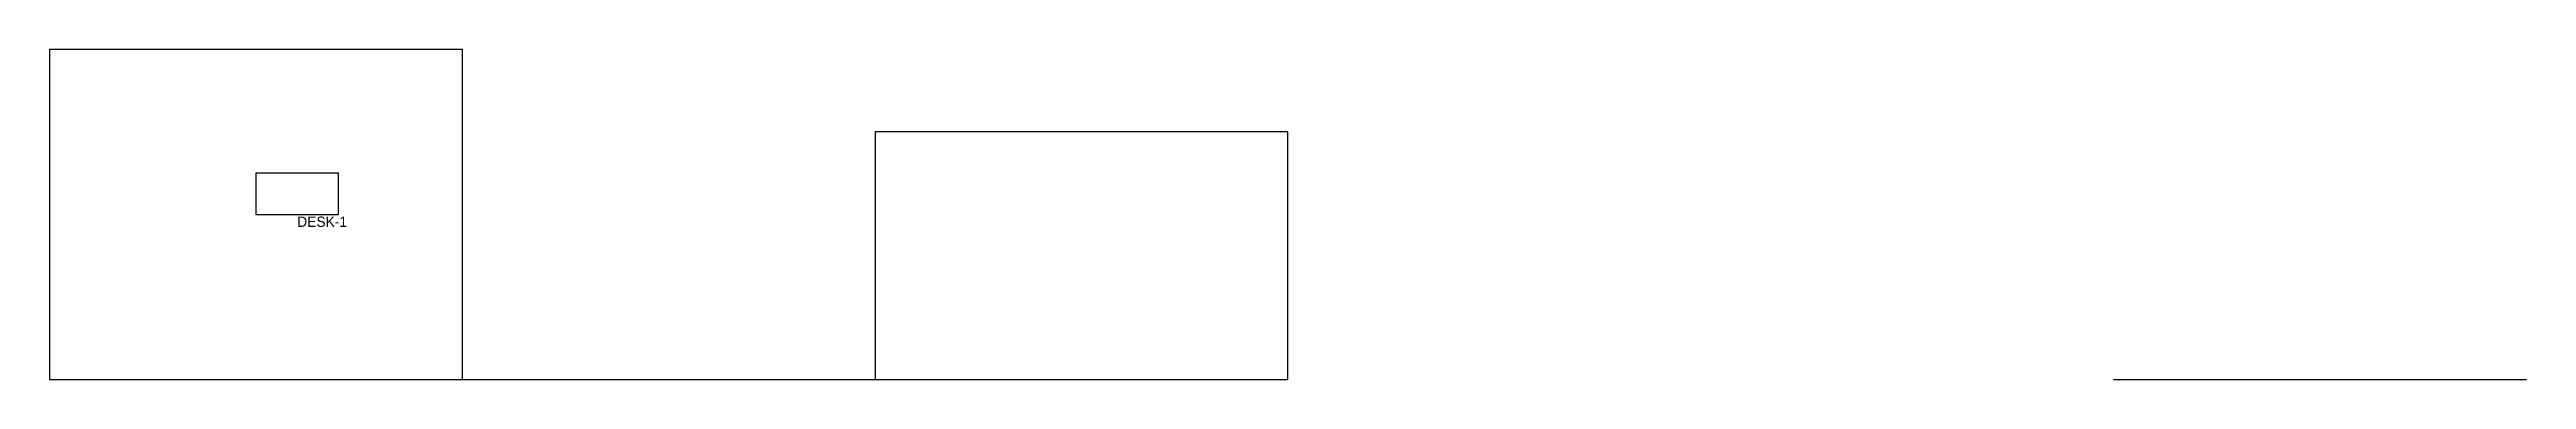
# Model space of a CAD drawing. Header units: metres. Extents: x 0 to 60, y 0 to 8.
import ezdxf

# ---------------------------------------------------------------- set-up
doc = ezdxf.new("R2010")
doc.units = ezdxf.units.M
for name, color, linetype in [('Rooms', 3, 'Continuous'), ('Walls', 7, 'Continuous'), ('Work', 1, 'Continuous')]:
    doc.layers.add(name, color=color, linetype=linetype)

# ---------------------------------------------------------------- blocks, each defined once
blk = doc.blocks.new('DESK')
blk.add_lwpolyline([(0, 0), (2, 0), (2, 1), (0, 1), (0, 0)], close=True)
blk.add_attdef('LABEL', (1, -0.3), '', height=0.25)

msp = doc.modelspace()

# ---------------------------------------------------------------- linework, layer by layer
at = {"layer": 'Rooms'}
for points in [[(0, 0), (10, 0), (10, 8), (0, 8), (0, 0)], [(20, 0), (30, 0), (30, 6), (20, 6), (20, 0)]]:
    msp.add_lwpolyline(points, close=True, dxfattribs=at)
at = {"layer": 'Walls'}
msp.add_lwpolyline([(0, 0), (30, 0)], dxfattribs=at)
at = {"layer": 'Work'}
msp.add_line((50, 0), (60, 0), dxfattribs=at)

# ---------------------------------------------------------------- block references
at = {"layer": 'Rooms'}
msp.add_blockref('DESK', (5, 4), dxfattribs=at).add_auto_attribs({'LABEL': 'DESK-1'})

doc.saveas('drawing.dxf')
